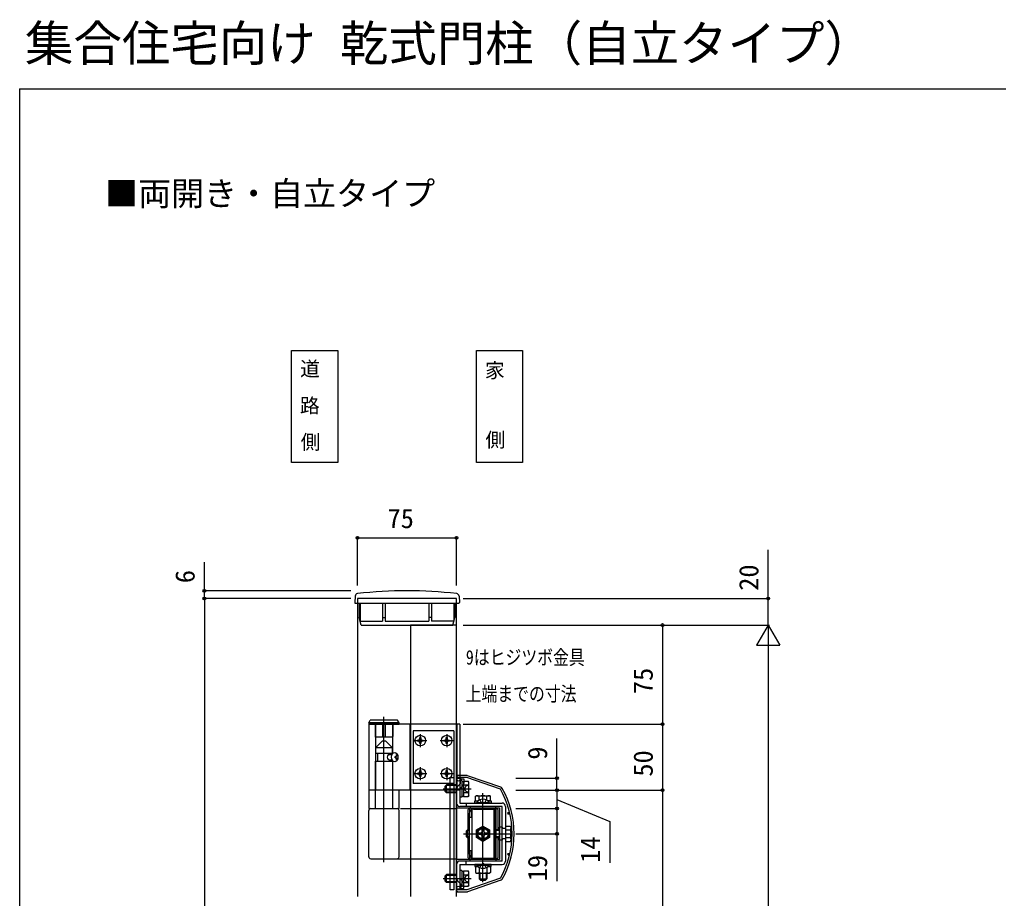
# Model space of a CAD drawing. Units: millimetres, scale not verified. Extents: x -875 to 875, y -1304 to 1298.
# Drawn here: x -875 to -134, y 632 to 1298 of the extents above; entities that cross this region are included whole.
import ezdxf
from ezdxf.enums import TextEntityAlignment as Align

# ---------------------------------------------------------------- set-up
doc = ezdxf.new("R2010")
doc.units = ezdxf.units.MM
doc.header["$LTSCALE"] = 6
for name, color, linetype in [('0-2_USER1', 3, 'Continuous'), ('0-5_YKK_12', 2, 'Continuous'), ('0-6_YKK_13', 4, 'Continuous'), ('0-8_YKK_D', 6, 'Continuous'), ('0-9_YKK_ZWAK', 7, 'Continuous')]:
    doc.layers.add(name, color=color, linetype=linetype)
doc.styles.add('ＭＳ ゴシック', font='')
doc.styles.get('ＭＳ ゴシック').set_extended_font_data('MS Gothic')

msp = doc.modelspace()

# ---------------------------------------------------------------- linework, layer by layer
at = {"layer": '0-2_USER1'}
for points in [[(-669, 1047.5), (-634, 1047.5), (-634, 962.5), (-669, 962.5)], [(-529, 1047.5), (-494, 1047.5), (-494, 962.5), (-529, 962.5)]]:
    msp.add_lwpolyline(points, close=True, dxfattribs=at)
at = {"layer": '0-5_YKK_12'}
for p, q in [((-544, 859.5), (-619, 859.5)), ((-544, 856), (-544, 859.5)), ((-544, 634), (-544, 856))]:
    msp.add_line(p, q, dxfattribs=at)
for points in [[(-619, 859.5), (-619, 856), (-619, 634)], [(-544, 839.5), (-579, 839.5), (-579, 634)]]:
    msp.add_lwpolyline(points, dxfattribs=at)
at = {"layer": '0-6_YKK_13'}
for p, q in [((-620.843, 861.404), (-621.099, 856.526)), ((-542.157, 861.404), (-541.901, 856.526)), ((-620.599, 856), (-542.401, 856)), ((-617.7, 856), (-617.7, 845.125)), ((-617, 856), (-617, 842.5)), ((-600, 856), (-600, 842.5)), ((-598, 856), (-598, 842.5)), ((-565, 856), (-565, 842.5)), ((-563, 856), (-563, 842.5)), ((-546, 856), (-546, 842.5)), ((-545.3, 856), (-545.3, 845.125)), ((-616.2, 839.5), (-617.7, 845.125)), ((-617, 842.5), (-600, 842.5)), ((-616.2, 839.5), (-546.8, 839.5)), ((-600, 845.125), (-598, 845.125)), ((-598, 842.5), (-565, 842.5)), ((-563, 845.125), (-565, 845.125)), ((-546, 842.5), (-563, 842.5)), ((-546.8, 839.5), (-545.3, 845.125)), ((-610.5, 765.5), (-609.345, 767.5)), ((-610.5, 765.5), (-610.5, 764.5)), ((-587.5, 765.5), (-610.5, 765.5)), ((-610.5, 764.5), (-610.5, 714.5)), ((-579, 764.5), (-610.5, 764.5)), ((-588.655, 767.5), (-609.345, 767.5)), ((-605.7, 764.5), (-605.7, 755)), ((-605.5, 764.5), (-605.5, 714.5)), ((-600, 764.5), (-600, 754.5)), ((-599, 660), (-599, 770)), ((-598, 764.5), (-598, 754.5)), ((-592.5, 764.5), (-592.5, 742.132)), ((-592.3, 764.5), (-592.3, 755)), ((-587.5, 765.5), (-588.655, 767.5)), ((-579.3, 764.5), (-579.3, 714.5)), ((-546, 759.5), (-577, 759.5)), ((-577, 759.5), (-577, 719.5)), ((-571.5, 757), (-571.5, 747)), ((-551.5, 757), (-551.5, 747)), ((-546, 759.5), (-546, 719.5)), ((-605.35, 746.5), (-600.35, 751.5)), ((-592.8, 754.5), (-605.2, 754.5)), ((-597.65, 751.5), (-600.35, 751.5)), ((-592.65, 746.5), (-597.65, 751.5)), ((-576.5, 752), (-566.5, 752)), ((-572.85, 751.55), (-573.75, 751.55)), ((-556.5, 752), (-546.5, 752)), ((-552.85, 751.55), (-553.75, 751.55)), ((-604, 742.5), (-604, 736.5)), ((-595.111, 741.5), (-592.899, 741.5)), ((-594, 741.5), (-594, 742.5)), ((-589.502, 741.6), (-588.908, 741.6)), ((-595.111, 737.5), (-592.899, 737.5)), ((-594, 736.5), (-594, 737.5)), ((-592.5, 736.868), (-592.5, 714.5)), ((-590.522, 739.92), (-589.928, 739.92)), ((-590.522, 739.08), (-589.928, 739.08)), ((-589.502, 737.4), (-588.908, 737.4)), ((-576.5, 727), (-566.5, 727)), ((-571.5, 732), (-571.5, 722)), ((-556.5, 727), (-546.5, 727)), ((-551.5, 732), (-551.5, 722)), ((-546, 719.5), (-577, 719.5)), ((-572.85, 726.55), (-573.75, 726.55)), ((-552.85, 726.55), (-553.75, 726.55)), ((-544, 725.5), (-543, 725.5)), ((-536.251, 724), (-544, 724)), ((-544, 704.7), (-544, 723.5)), ((-544, 723.5), (-541.5, 723.5)), ((-541.5, 723.5), (-541.5, 704.7)), ((-541.5, 721.75), (-541.5, 709.25)), ((-539.9, 721.75), (-541.5, 721.75)), ((-541, 724), (-541, 722.177)), ((-539.9, 721.75), (-539.9, 709.25)), ((-539.9, 721.075), (-538.7, 721.075)), ((-538.7, 721.274), (-535.147, 721.274)), ((-538.5, 723), (-538.5, 719.5)), ((-510.8, 715.266), (-536.251, 724)), ((-510.491, 716.746), (-535.683, 725.391)), ((-534.7, 720.5), (-535.147, 721.274)), ((-534.7, 710.5), (-534.7, 720.5)), ((-610.5, 714.5), (-610.5, 700.5)), ((-554.2, 715.5), (-532.948, 715.5)), ((-544, 717.96), (-552.24, 717.96)), ((-544, 713.04), (-552.24, 713.04)), ((-551.7, 712.5), (-551.7, 718.5)), ((-541.5, 715.464), (-539.232, 717.732)), ((-538.7, 718.387), (-535.147, 718.387)), ((-538.7, 712.613), (-535.147, 712.613)), ((-524, 644.8), (-524, 712.3)), ((-539.9, 709.25), (-541.5, 709.25)), ((-541.5, 704.7), (-509.5, 704.7)), ((-539.9, 709.925), (-538.7, 709.925)), ((-536.62, 704.7), (-536.62, 702.2)), ((-534.7, 710.5), (-535.147, 709.726)), ((-529, 710.3), (-529.774, 709.853)), ((-529.774, 706.3), (-529.774, 709.853)), ((-529, 710.3), (-519, 710.3)), ((-528.75, 705.209), (-528.75, 704.7)), ((-528.75, 704.7), (-519.25, 704.7)), ((-526.887, 706.927), (-526.887, 709.853)), ((-521.113, 706.927), (-521.113, 709.853)), ((-518.226, 706.3), (-520.231, 706.3)), ((-519, 710.3), (-518.226, 709.853)), ((-518.226, 706.3), (-518.226, 709.853)), ((-610.5, 664), (-610.5, 699)), ((-587.5, 664), (-587.5, 699)), ((-586.5, 700.5), (-544, 700.5)), ((-544, 701), (-511.5, 701)), ((-509.5, 702.2), (-541.5, 702.2)), ((-535.5, 699), (-535.5, 684.5)), ((-534.1, 700.6), (-534.1, 694.1)), ((-534.1, 665.9), (-534.1, 697.1)), ((-515.4, 702.1), (-532.6, 702.1)), ((-532.6, 700.6), (-515.4, 700.6)), ((-532.6, 699.698), (-532.6, 700.6)), ((-515.4, 700.5), (-532.6, 700.5)), ((-532.6, 699.698), (-532.6, 694.1)), ((-532.5, 699), (-532.5, 664)), ((-531.1, 700.1), (-513.9, 700.1)), ((-515.5, 664), (-515.5, 699)), ((-515.4, 700.6), (-515.4, 700.1)), ((-513.9, 662.4), (-513.9, 700.6)), ((-512.5, 684.5), (-512.5, 699)), ((-509.5, 660.8), (-509.5, 702.2)), ((-507, 702.2), (-507, 660.8)), ((-504.9, 697.5), (-503.795, 697.5)), ((-534.1, 694.1), (-532.6, 694.1)), ((-504.9, 696.5), (-503.563, 696.5)), ((-534.1, 683.96), (-536.24, 683.96)), ((-535.7, 684.5), (-535.7, 678.5)), ((-529, 684.387), (-524, 687.274)), ((-529, 678.613), (-529, 684.387)), ((-527.15, 680.9), (-527.15, 682.1)), ((-527.15, 682.1), (-525.912, 682.1)), ((-524.6, 684.65), (-523.4, 684.65)), ((-524.6, 683.413), (-524.6, 684.65)), ((-524, 687.274), (-519, 684.387)), ((-523.4, 684.65), (-523.4, 683.413)), ((-522.087, 682.1), (-520.85, 682.1)), ((-520.85, 682.1), (-520.85, 680.9)), ((-511.5, 684.5), (-513.9, 684.5)), ((-511.5, 683.96), (-513.9, 683.96)), ((-511.5, 676.5), (-511.5, 686.5)), ((-509.5, 686.5), (-511.5, 686.5)), ((-509.5, 686.5), (-509.5, 685.4)), ((-507, 685.5), (-509.5, 685.5)), ((-506.7, 677.6), (-506.7, 685.4)), ((-506.7, 684.387), (-503.147, 684.387)), ((-502.7, 686.5), (-503.147, 687.274)), ((-502.7, 686.5), (-502.7, 676.5)), ((-538.7, 681.5), (-502.7, 681.5)), ((-534.1, 679.04), (-536.24, 679.04)), ((-535.5, 678.5), (-535.5, 664)), ((-525.912, 680.9), (-527.15, 680.9)), ((-524.6, 678.35), (-524.6, 679.588)), ((-523.4, 678.35), (-524.6, 678.35)), ((-523.4, 679.588), (-523.4, 678.35)), ((-520.85, 680.9), (-522.087, 680.9)), ((-511.5, 679.04), (-513.9, 679.04)), ((-511.5, 678.5), (-513.9, 678.5)), ((-512.5, 664), (-512.5, 678.5)), ((-509.5, 676.5), (-511.5, 676.5)), ((-509.5, 677.6), (-509.5, 676.5)), ((-507, 677.5), (-509.5, 677.5)), ((-506.7, 678.613), (-503.147, 678.613)), ((-506.7, 675.726), (-503.147, 675.726)), ((-502.7, 676.5), (-503.147, 675.726)), ((-534.1, 668.9), (-532.6, 668.9)), ((-534.1, 668.9), (-534.1, 662.4)), ((-609, 662.5), (-586.5, 662.5)), ((-586.5, 662.5), (-544, 662.5)), ((-509.5, 660.8), (-541.5, 660.8)), ((-536.62, 658.3), (-536.62, 660.8)), ((-532.6, 662.5), (-515.4, 662.5)), ((-532.6, 662.4), (-515.4, 662.4)), ((-532.6, 660.9), (-515.4, 660.9)), ((-531.1, 662.9), (-513.9, 662.9)), ((-504.9, 666.5), (-503.563, 666.5)), ((-504.9, 665.5), (-503.795, 665.5)), ((-541.5, 658.3), (-541.5, 639.5)), ((-541.5, 658.3), (-509.5, 658.3)), ((-541.5, 653.75), (-541.5, 641.25)), ((-539.9, 653.75), (-541.5, 653.75)), ((-539.9, 653.75), (-539.9, 641.25)), ((-539.9, 653.075), (-538.7, 653.075)), ((-538.7, 653.274), (-535.147, 653.274)), ((-534.7, 652.5), (-535.147, 653.274)), ((-534.7, 642.5), (-534.7, 652.5)), ((-528.75, 657.791), (-528.75, 658.3)), ((-528.75, 658.3), (-519.25, 658.3)), ((-526.887, 656.073), (-526.887, 652.147)), ((-521.113, 656.073), (-521.113, 652.147)), ((-518.226, 656.7), (-520.231, 656.7)), ((-554.2, 647.5), (-532.948, 647.5)), ((-544, 649.96), (-552.24, 649.96)), ((-544, 645.04), (-552.24, 645.04)), ((-551.7, 644.5), (-551.7, 650.5)), ((-541.5, 647.536), (-539.232, 645.268)), ((-538.7, 650.387), (-535.147, 650.387)), ((-510.8, 647.734), (-536.251, 639)), ((-510.491, 646.254), (-535.683, 637.609)), ((-527, 647.3), (-521, 647.3)), ((-526.46, 651.7), (-526.46, 646.76)), ((-521.54, 651.7), (-521.54, 646.76)), ((-536.251, 639), (-544, 639)), ((-539.9, 641.25), (-541.5, 641.25)), ((-541, 639), (-541, 640.823)), ((-539.9, 641.925), (-538.7, 641.925)), ((-538.7, 644.613), (-535.147, 644.613)), ((-538.5, 640), (-538.5, 643.5)), ((-534.7, 642.5), (-535.147, 641.726)), ((-544, 637.5), (-536.335, 637.5)), ((-543, 637.5), (-544, 637.5))]:
    msp.add_line(p, q, dxfattribs=at)
for points in [[(-610.5, 764.5), (-587.5, 764.5), (-587.5, 765.5)], [(-541.5, 764.5), (-544, 764.5), (-579, 764.5)], [(-543.7, 764.5), (-543.7, 725.5), (-543.7, 714.5)], [(-541.5, 764.5), (-541.5, 725.5), (-541.5, 714.5)], [(-573.75, 751.55), (-573.75, 752.45), (-572.85, 752.45)], [(-571.95, 753.35), (-571.95, 754.25), (-571.05, 754.25), (-571.05, 753.35)], [(-571.05, 750.65), (-571.05, 749.75), (-571.95, 749.75), (-571.95, 750.65)], [(-570.15, 752.45), (-569.25, 752.45), (-569.25, 751.55), (-570.15, 751.55)], [(-553.75, 751.55), (-553.75, 752.45), (-552.85, 752.45)], [(-551.95, 753.35), (-551.95, 754.25), (-551.05, 754.25), (-551.05, 753.35)], [(-551.05, 750.65), (-551.05, 749.75), (-551.95, 749.75), (-551.95, 750.65)], [(-550.15, 752.45), (-549.25, 752.45), (-549.25, 751.55), (-550.15, 751.55)], [(-605.35, 700.5), (-605.35, 736.5), (-592.65, 736.5), (-592.65, 700.5)], [(-589.928, 739.92), (-589.812, 739.936), (-589.703, 739.984), (-589.603, 740.062), (-589.518, 740.166), (-589.452, 740.293), (-589.407, 740.439), (-589.386, 740.596), (-589.389, 740.76)], [(-589.389, 738.24), (-589.386, 738.404), (-589.407, 738.561), (-589.452, 738.707), (-589.518, 738.834), (-589.603, 738.938), (-589.703, 739.016), (-589.812, 739.064), (-589.928, 739.08)], [(-588.42, 738.987), (-588.481, 738.938), (-588.576, 738.834), (-588.658, 738.707), (-588.722, 738.561), (-588.769, 738.404), (-588.796, 738.24)], [(-588.795, 740.76), (-588.769, 740.596), (-588.722, 740.439), (-588.658, 740.293), (-588.576, 740.166), (-588.481, 740.062), (-588.42, 740.013)], [(-573.75, 726.55), (-573.75, 727.45), (-572.85, 727.45)], [(-571.95, 728.35), (-571.95, 729.25), (-571.05, 729.25), (-571.05, 728.35)], [(-570.15, 727.45), (-569.25, 727.45), (-569.25, 726.55), (-570.15, 726.55)], [(-553.75, 726.55), (-553.75, 727.45), (-552.85, 727.45)], [(-551.95, 728.35), (-551.95, 729.25), (-551.05, 729.25), (-551.05, 728.35)], [(-550.15, 727.45), (-549.25, 727.45), (-549.25, 726.55), (-550.15, 726.55)], [(-571.05, 725.65), (-571.05, 724.75), (-571.95, 724.75), (-571.95, 725.65)], [(-551.05, 725.65), (-551.05, 724.75), (-551.95, 724.75), (-551.95, 725.65)], [(-536.335, 725.5), (-544, 725.5), (-544, 637.5)], [(-543.268, 717.232), (-541.5, 719), (-541, 719.5)], [(-541, 719.5), (-541, 723), (-538.5, 723)], [(-538.7, 721.274), (-538.7, 709.726), (-535.147, 709.726)], [(-610.5, 700.5), (-587.5, 700.5), (-587.5, 714.5)], [(-541.5, 714.5), (-579, 714.5), (-610.5, 714.5)], [(-544, 718.5), (-551.7, 718.5), (-552.7, 717.5)], [(-544, 712.5), (-551.7, 712.5), (-552.7, 713.5), (-552.7, 717.5)], [(-534.7, 718.549), (-537.055, 717.4), (-538.066, 715.5)], [(-534.7, 712.451), (-537.055, 713.6), (-538.066, 715.5)], [(-530.25, 704.7), (-530.25, 706.3), (-527.769, 706.3)], [(-520.231, 706.3), (-517.75, 706.3), (-517.75, 704.7), (-530.25, 704.7)], [(-528.75, 705.209), (-519.25, 705.209), (-519.25, 704.7)], [(-526.35, 707.2), (-525.145, 704.73), (-524, 704.121)], [(-521.65, 707.2), (-522.855, 704.73), (-524, 704.121)], [(-511.5, 701), (-511.5, 662), (-544, 662)], [(-515.4, 700.1), (-515.4, 662.9), (-515.4, 662.4)], [(-534.1, 684.5), (-535.7, 684.5), (-536.7, 683.5), (-536.7, 679.5)], [(-519, 684.387), (-519, 678.613), (-524, 675.726), (-529, 678.613)], [(-506.7, 685.4), (-507, 685.4), (-509.5, 685.4)], [(-506.7, 675.726), (-506.7, 687.274), (-503.147, 687.274)], [(-534.1, 678.5), (-535.7, 678.5), (-536.7, 679.5)], [(-506.7, 677.6), (-507, 677.6), (-509.5, 677.6)], [(-532.6, 662.4), (-532.6, 663.302), (-532.6, 668.9)], [(-541.5, 639.5), (-544, 639.5), (-544, 658.3)], [(-538.7, 653.274), (-538.7, 641.726), (-535.147, 641.726)], [(-530.25, 658.3), (-530.25, 656.7), (-527.769, 656.7)], [(-520.231, 656.7), (-517.75, 656.7), (-517.75, 658.3), (-530.25, 658.3)], [(-527.769, 656.7), (-529.774, 656.7), (-529.774, 652.147), (-529, 651.7), (-519, 651.7)], [(-528.75, 657.791), (-519.25, 657.791), (-519.25, 658.3)], [(-526.35, 655.8), (-525.145, 658.27), (-524, 658.879)], [(-521.65, 655.8), (-522.855, 658.27), (-524, 658.879)], [(-518.226, 656.7), (-518.226, 652.147), (-519, 651.7)], [(-544, 650.5), (-551.7, 650.5), (-552.7, 649.5)], [(-544, 644.5), (-551.7, 644.5), (-552.7, 645.5), (-552.7, 649.5)], [(-543.268, 645.768), (-541.5, 644), (-541, 643.5)], [(-534.7, 650.549), (-537.055, 649.4), (-538.066, 647.5)], [(-534.7, 644.451), (-537.055, 645.6), (-538.066, 647.5)], [(-527, 651.7), (-527, 647.3), (-526, 646.3), (-522, 646.3)], [(-521, 651.7), (-521, 647.3), (-522, 646.3)], [(-541, 643.5), (-541, 640), (-538.5, 640)]]:
    msp.add_lwpolyline(points, dxfattribs=at)
for points in [[(-592.65, 742.5), (-592.65, 746.5), (-605.35, 746.5), (-605.35, 742.5)], [(-548.9, 724), (-546, 724), (-546, 639), (-548.9, 639)]]:
    msp.add_lwpolyline(points, close=True, dxfattribs=at)
for centre, radius in [((-571.5, 752), 4), ((-551.5, 752), 4), ((-571.5, 727), 4), ((-551.5, 727), 4), ((-524, 681.5), 5), ((-524, 681.5), 4.3), ((-524, 681.5), 4)]:
    msp.add_circle(centre, radius, dxfattribs=at)
for centre, radius, start, end in [((-618.846, 861.299), 2, 96.74435, 177), ((-581.5, 545.5), 320, 83.25565, 96.74435), ((-544.154, 861.299), 2, 3, 83.25565), ((-620.599, 856.5), 0.5, 177, 270), ((-542.401, 856.5), 0.5, 270, 3), ((-605.2, 755), 0.5, 180, 270), ((-592.8, 755), 0.5, 270, 0), ((-572.85, 753.35), 0.9, 270, 0), ((-572.85, 750.65), 0.9, 0, 90), ((-570.15, 753.35), 0.9, 180, 270), ((-570.15, 750.65), 0.9, 90, 180), ((-552.85, 753.35), 0.9, 270, 0), ((-552.85, 750.65), 0.9, 0, 90), ((-550.15, 753.35), 0.9, 180, 270), ((-550.15, 750.65), 0.9, 90, 180), ((-572.85, 728.35), 0.9, 270, 0), ((-570.15, 728.35), 0.9, 180, 270), ((-552.85, 728.35), 0.9, 270, 0), ((-550.15, 728.35), 0.9, 180, 270), ((-572.85, 725.65), 0.9, 0, 90), ((-570.15, 725.65), 0.9, 90, 180), ((-552.85, 725.65), 0.9, 0, 90), ((-550.15, 725.65), 0.9, 90, 180), ((-542.5, 723.5), 2, 221.40962, 318.59038), ((-541, 719.5), 2.5, 315, 0), ((-536.335, 723.5), 2, 70.98912, 90), ((-537.256, 719.83), 2.556, 325.61575, 34.38425), ((-541.5, 715.464), 2.5, 135, 180), ((-537.256, 711.17), 2.556, 325.61575, 34.38425), ((-544.253, 715.5), 9.553, 342.41205, 17.58795), ((-570.4, 681.5), 68.5, 330.46678, 29.53322), ((-511.142, 714.855), 2, 29.37405, 70.98912), ((-570.4, 681.5), 70, 330.62595, 29.37405), ((-541.5, 704.7), 2.5, 180, 270), ((-528.33, 707.744), 2.556, 55.61575, 124.38425), ((-524, 701.926), 5.774, 34.65097, 145.34903), ((-524, 700.747), 9.553, 72.41205, 107.58795), ((-519.67, 707.744), 2.556, 55.61575, 124.38425), ((-509.5, 702.2), 2.5, 0, 90), ((-609, 699), 1.5, 90, 180), ((-589, 699), 1.5, 0, 90), ((-534, 699), 1.5, 93.82255, 180), ((-532.6, 700.6), 1.5, 90, 180), ((-531.1, 697.1), 3, 90, 180), ((-531, 699), 1.5, 90, 180), ((-517, 699), 1.5, 0, 90), ((-515.4, 700.6), 1.5, 0, 90), ((-514, 699), 1.5, 0, 86.17745), ((-504.9, 697), 0.5, 90, 270), ((-525.912, 683.413), 1.312, 270, 0), ((-522.087, 683.413), 1.312, 180, 270), ((-505.256, 685.83), 2.556, 325.61575, 34.38425), ((-512.253, 681.5), 9.553, 342.41205, 17.58795), ((-525.912, 679.588), 1.312, 0, 90), ((-522.087, 679.588), 1.312, 90, 180), ((-505.256, 677.17), 2.556, 325.61575, 34.38425), ((-609, 664), 1.5, 180, 270), ((-589, 664), 1.5, 270, 0), ((-541.5, 658.3), 2.5, 90, 180), ((-534, 664), 1.5, 180, 266.17745), ((-531.1, 665.9), 3, 180, 270), ((-532.6, 662.4), 1.5, 180, 270), ((-531, 664), 1.5, 180, 270), ((-517, 664), 1.5, 270, 0), ((-515.4, 662.4), 1.5, 270, 0), ((-514, 664), 1.5, 273.82255, 0), ((-509.5, 660.8), 2.5, 270, 0), ((-504.9, 666), 0.5, 90, 270), ((-537.256, 651.83), 2.556, 325.61575, 34.38425), ((-524, 661.074), 5.774, 214.65097, 325.34903), ((-541.5, 647.536), 2.5, 180, 225), ((-541, 643.5), 2.5, 0, 45), ((-544.253, 647.5), 9.553, 342.41205, 17.58795), ((-528.33, 654.256), 2.556, 235.61575, 304.38425), ((-524, 661.253), 9.553, 252.41205, 287.58795), ((-519.67, 654.256), 2.556, 235.61575, 304.38425), ((-511.142, 648.145), 2, 289.01088, 330.62595), ((-542.5, 639.5), 2, 41.40962, 138.59038), ((-537.256, 643.17), 2.556, 325.61575, 34.38425), ((-536.335, 639.5), 2, 270, 289.01088)]:
    msp.add_arc(centre, radius, start, end, dxfattribs=at)
for centre, major_axis, start_param, end_param in [((-595.111, 739.5), (0, 2), 0, 3.1415927), ((-595.691, 739.5), (0, -9), 1.7112577, 1.8063006), ((-595.097, 739.5), (0, -9), 1.7112577, 1.8063006), ((-596.879, 739.5), (0, -9), 1.5241127, 1.6174799), ((-595.691, 739.5), (0, -9), 1.3352921, 1.4303349), ((-595.097, 739.5), (0, -9), 1.3352921, 1.4303349)]:
    msp.add_ellipse(centre, major_axis=major_axis, ratio=0.707107, start_param=start_param, end_param=end_param, dxfattribs=at)
msp.add_ellipse((-590.868, 739.5), major_axis=(0, -3.5), ratio=0.707107, dxfattribs=at)
at = {"layer": '0-8_YKK_D'}
for p, q in [((-619, 869.5), (-619, 906.5)), ((-619, 905.5), (-544, 905.5)), ((-544, 869.5), (-544, 906.5)), ((-624, 865.5), (-736, 865.5)), ((-624, 859.5), (-736, 859.5)), ((-624, 859.5), (-736, 859.5)), ((-735, 859.5), (-735, -140.5)), ((-539, 859.5), (-307, 859.5)), ((-539, 839.5), (-387, 839.5)), ((-539, 839.5), (-307, 839.5)), ((-539, 839.5), (-307, 839.5)), ((-388, 839.5), (-388, 764.5)), ((-308, 839.5), (-316.75, 824.345)), ((-308, 839.5), (-299.25, 824.345)), ((-308, 839.5), (-308, 809.189)), ((-316.75, 824.345), (-299.25, 824.345)), ((-308, 822), (-308, -43)), ((-539, 764.5), (-387, 764.5)), ((-499, 764.5), (-387, 764.5)), ((-388, 764.5), (-388, 714.5)), ((-499, 723.5), (-467, 723.5)), ((-499, 714.5), (-387, 714.5)), ((-499, 714.5), (-387, 714.5)), ((-499, 714.5), (-467, 714.5)), ((-499, 714.5), (-467, 714.5)), ((-468, 714.5), (-468, 700.5)), ((-388, 714.5), (-388, 14.5)), ((-499, 700.5), (-467, 700.5)), ((-499, 700.5), (-467, 700.5)), ((-499, 681.5), (-467, 681.5))]:
    msp.add_line(p, q, dxfattribs=at)
for points in [[(-308, 839.5), (-308, 859.5), (-308, 896.529)], [(-735, 859.5), (-735, 865.5), (-735, 887.164)], [(-468, 714.5), (-468, 723.5), (-468, 753.515)], [(-468, 707.5), (-428, 690.643), (-428, 659.529)], [(-468, 700.5), (-468, 681.5), (-468, 645.551)]]:
    msp.add_lwpolyline(points, dxfattribs=at)
for centre in [(-619, 905.5), (-544, 905.5), (-735, 865.5), (-735, 859.5), (-735, 859.5), (-308, 859.5), (-388, 839.5), (-388, 764.5), (-388, 764.5), (-468, 723.5), (-468, 714.5), (-468, 714.5), (-388, 714.5), (-388, 714.5), (-468, 700.5), (-468, 700.5), (-468, 681.5)]:
    msp.add_circle(centre, 1.075, dxfattribs=at)
at = {"layer": '0-9_YKK_ZWAK'}
for q in [(-875, -1304.5), (875, 1245.5)]:
    msp.add_line((-875, 1245.5), q, dxfattribs=at)

# ---------------------------------------------------------------- texts
at = {"layer": '0-2_USER1', "style": 'ＭＳ ゴシック'}
for s, height, p in [('集合住宅向け 乾式門柱（自立タイプ）', 26.91, (-870.919, 1258.505)), ('■両開き・自立タイプ', 18.33, (-810.256, 1151.625)), ('道', 11, (-662.537, 1024.759)), ('家', 11, (-522.537, 1023.523)), ('路', 11, (-662.665, 996.861)), ('側', 11, (-522.111, 970.966)), ('側', 11, (-662.111, 969.304))]:
    msp.add_text(s, height=height, dxfattribs=at).set_placement(p, align=Align.BOTTOM_LEFT)
at = {"layer": '0-2_USER1', "style": 'ＭＳ ゴシック', "width": 0.8}
for s, p in [('9はヒジツボ金具', (-536.955, 806.261)), ('上端までの寸法', (-537.159, 778.619))]:
    msp.add_text(s, height=11, dxfattribs=at).set_placement(p, align=Align.BOTTOM_LEFT)
at = {"layer": '0-8_YKK_D', "style": 'ＭＳ ゴシック'}
msp.add_text('75', height=14.66, dxfattribs=at).set_placement((-596.273, 908.5), align=Align.BOTTOM_LEFT)
for s, p in [('20', (-311, 865.461)), ('6', (-738, 871.209)), ('75', (-391, 787.227)), ('9', (-471, 737.561)), ('50', (-391, 724.727)), ('14', (-431, 659.461)), ('19', (-471, 645.483))]:
    msp.add_text(s, height=14.66, rotation=90, dxfattribs=at).set_placement(p, align=Align.BOTTOM_LEFT)

doc.saveas('drawing.dxf')
